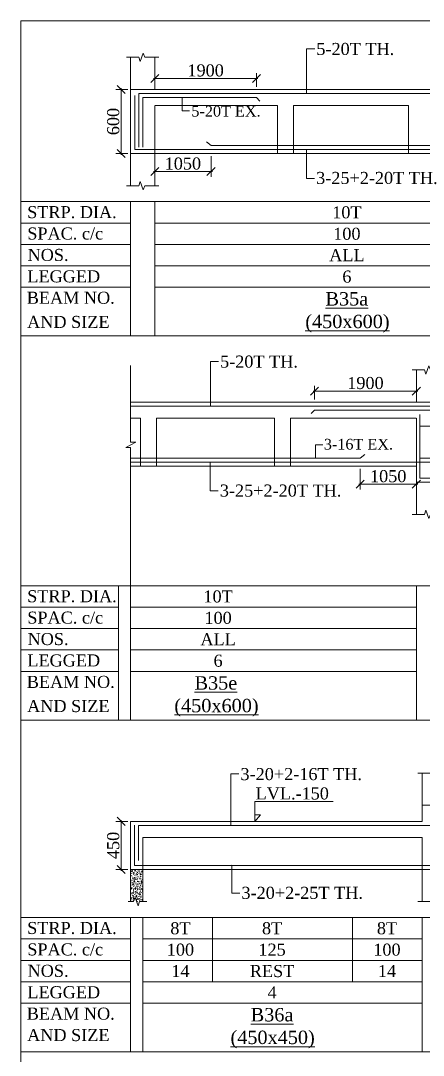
# Model space of a CAD drawing. Header units: millimetres. Extents: x 9781889 to 10654170, y -7852491 to -7608561.
# Drawn here: x 10086790 to 10094307, y -7779545 to -7760218 of the extents above; entities that cross this region are included whole.
import ezdxf
from ezdxf.enums import TextEntityAlignment as Align

# ---------------------------------------------------------------- set-up
doc = ezdxf.new("R2010")
doc.units = ezdxf.units.MM
doc.header["$LTSCALE"] = 10
doc.header["$PDMODE"] = 3
doc.linetypes.add('HIDDEN', pattern=[0.375, 0.25, -0.125])
for name, color, linetype, lineweight in [('LVL', 3, 'Continuous', 0), ('S-CUT OUT LINE', 9, 'Continuous', 0), ('S-DIM L.S.', 7, 'Continuous', 0), ('S-HATCH', 8, 'Continuous', 0), ('S-L.S.SECTION', 5, 'Continuous', 0), ('S-L.S.SLAB LINE', 252, 'HIDDEN', 0), ('S-L.S.STEEL', 1, 'Continuous', 9), ('S-L.S.STEEL 1', 6, 'Continuous', 0), ('S-SECTION MARK', 7, 'Continuous', 0), ('S-SHEET', 251, 'Continuous', 0), ('S-TEXT', 7, 'Continuous', 0), ('S-TEXT L.S. BEAM NO.', 30, 'Continuous', 0), ('S-TEXT. L.S.', 7, 'Continuous', 0)]:
    doc.layers.add(name, color=color, linetype=linetype, lineweight=lineweight)
doc.styles.add('135', font='arial.ttf', dxfattribs={"width": 0.8, "height": 135})
doc.styles.get("Standard").update_dxf_attribs({"font": 'arial.ttf'})
doc.styles.add('TEXT', font='times.ttf')
doc.dimstyles.new('75', dxfattribs={"dimtxt": 135, "dimasz": 90, "dimexe": 0.1, "dimexo": 0.03, "dimgap": 0.09, "dimtad": 1, "dimdec": 0, "dimzin": 0, "dimdsep": 46, "dimtxsty": '135', "dimblk": 'ARCHTICK', "dimcen": 0.09, "dimclrd": 256, "dimclre": 256, "dimclrt": 256, "dimadec": 0, "dimazin": 0, "dimtfac": 1, "dimtdec": 0, "dimtofl": 0, "dimtmove": 1, "dimatfit": 3, "dimldrblk": 'DOTSMALL', "dimfxl": 1, "dimtolj": 1, "dimtzin": 0, "dimlwd": -1, "dimlwe": -1, "dimarcsym": 0})
doc.dimstyles.new('SETU_1', dxfattribs={"dimtxt": 200, "dimasz": 150, "dimexe": 100, "dimexo": 50, "dimgap": 35, "dimtad": 1, "dimdec": 0, "dimzin": 0, "dimdsep": 46, "dimtxsty": 'Standard', "dimblk": 'OBLIQUE', "dimcen": 150, "dimdle": 25, "dimclrd": 256, "dimclre": 7, "dimclrt": 256, "dimadec": 0, "dimazin": 0, "dimtfac": 1, "dimtdec": 0, "dimtofl": 0, "dimtmove": 1, "dimatfit": 3, "dimfxl": 1, "dimtolj": 1, "dimtzin": 0, "dimlwd": -1, "dimlwe": 5, "dimarcsym": 1})

# ---------------------------------------------------------------- blocks, each defined once
blk = doc.blocks.new('_Oblique')
at = {"color": 0, "linetype": 'ByBlock', "lineweight": -2}
blk.add_line((-0.5, -0.5), (0.5, 0.5), dxfattribs=at)
blk = doc.blocks.new('*D373')
at = {"layer": 'Defpoints', "color": 0, "transparency": 16777216}
for p in [(10094177.02505863, -7767137.775050774), (10092277.02505863, -7767341.578673869, 0.01481205770356929), (10094177.02505863, -7767341.578673869, 0.01481205770356929)]:
    blk.add_point(p, dxfattribs=at)
at = {"layer": 'S-DIM L.S.', "transparency": 16777216}
blk.add_line((10092252.02505863, -7767137.775050774), (10094202.02505863, -7767137.775050774), dxfattribs=at)
at = {"layer": 'S-DIM L.S.', "color": 7, "lineweight": 5, "transparency": 16777216}
for p, q in [((10092277.02505863, -7767291.578673869), (10092277.02505863, -7767037.775050774)), ((10094177.02505863, -7767291.578673869), (10094177.02505863, -7767037.775050774))]:
    blk.add_line(p, q, dxfattribs=at)
at = {"layer": 'S-DIM L.S.', "transparency": 16777216, "xscale": 150, "yscale": 150, "zscale": 150, "rotation": 180}
blk.add_blockref('_Oblique', (10092277.02505863, -7767137.775050774), dxfattribs=at)
at = {"layer": 'S-DIM L.S.', "transparency": 16777216, "xscale": 150, "yscale": 150, "zscale": 150}
blk.add_blockref('_Oblique', (10094177.02505863, -7767137.775050774), dxfattribs=at)
at = {"layer": 'S-DIM L.S.', "transparency": 16777216, "insert": (10093227.02505863, -7766988.003962094), "char_height": 225, "attachment_point": 5, "style": 'TEXT'}
blk.add_mtext('\\A1;1900', dxfattribs=at)
blk = doc.blocks.new('*D378')
at = {"layer": 'Defpoints', "color": 0, "transparency": 16777216}
for p in [(10093126.90218155, -7768541.578688026, 0.0147644726574974), (10094177.02505858, -7768541.578686164, 0.0148120577035693), (10094177.02505858, -7768877.651429103)]:
    blk.add_point(p, dxfattribs=at)
at = {"layer": 'S-DIM L.S.', "color": 7, "lineweight": 5, "transparency": 16777216}
for p, q in [((10093126.90218155, -7768591.578688026), (10093126.90218155, -7768977.651429103)), ((10094177.02505858, -7768591.578686164), (10094177.02505858, -7768977.651429103))]:
    blk.add_line(p, q, dxfattribs=at)
at = {"layer": 'S-DIM L.S.', "transparency": 16777216}
blk.add_line((10093101.90218155, -7768877.651429103), (10094202.02505858, -7768877.651429103), dxfattribs=at)
at = {"layer": 'S-DIM L.S.', "transparency": 16777216, "xscale": 150, "yscale": 150, "zscale": 150, "rotation": 180}
blk.add_blockref('_Oblique', (10093126.90218155, -7768877.651429103), dxfattribs=at)
at = {"layer": 'S-DIM L.S.', "transparency": 16777216, "xscale": 150, "yscale": 150, "zscale": 150}
blk.add_blockref('_Oblique', (10094177.02505858, -7768877.651429103), dxfattribs=at)
at = {"layer": 'S-DIM L.S.', "transparency": 16777216, "insert": (10093651.96362006, -7768728.204781663), "char_height": 225, "attachment_point": 5, "style": 'TEXT'}
blk.add_mtext('\\A1;1050', dxfattribs=at)
blk = doc.blocks.new('_ArchTick')
at = {"color": 0, "linetype": 'ByBlock', "const_width": 0.15}
blk.add_lwpolyline([(-0.5, -0.5), (0.5, 0.5)], dxfattribs=at)
blk = doc.blocks.new('*D382')
at = {"layer": 'Defpoints', "color": 0, "transparency": 16777216}
for p in [(10089292.92756348, -7761297.796565387), (10089292.92756348, -7761501.600188483, 0.0148120577035693), (10091192.92756348, -7761501.600188483, 0.0148120577035693)]:
    blk.add_point(p, dxfattribs=at)
at = {"layer": 'S-DIM L.S.', "transparency": 16777216}
blk.add_line((10091217.92756348, -7761297.796565387), (10089267.92756348, -7761297.796565387), dxfattribs=at)
at = {"layer": 'S-DIM L.S.', "color": 7, "lineweight": 5, "transparency": 16777216}
for p, q in [((10089292.92756348, -7761451.600188483), (10089292.92756348, -7761197.796565387)), ((10091192.92756348, -7761451.600188483), (10091192.92756348, -7761197.796565387))]:
    blk.add_line(p, q, dxfattribs=at)
at = {"layer": 'S-DIM L.S.', "transparency": 16777216, "xscale": 150, "yscale": 150, "zscale": 150, "rotation": 180}
blk.add_blockref('_Oblique', (10089292.92756348, -7761297.796565387), dxfattribs=at)
at = {"layer": 'S-DIM L.S.', "transparency": 16777216, "xscale": 150, "yscale": 150, "zscale": 150}
blk.add_blockref('_Oblique', (10091192.92756348, -7761297.796565387), dxfattribs=at)
at = {"layer": 'S-DIM L.S.', "transparency": 16777216, "insert": (10090242.92756348, -7761148.025476707), "char_height": 225, "attachment_point": 5, "style": 'TEXT'}
blk.add_mtext('\\A1;1900', dxfattribs=at)
blk = doc.blocks.new('*D384')
at = {"layer": 'Defpoints', "color": 0, "transparency": 16777216}
for p in [(10089292.92756446, -7762701.600208235, 0.0148120577035693), (10090343.05044149, -7762701.600210098, 0.0147644726574974), (10089292.92756446, -7763037.672951174)]:
    blk.add_point(p, dxfattribs=at)
at = {"layer": 'S-DIM L.S.', "color": 7, "lineweight": 5, "transparency": 16777216}
for p, q in [((10089292.92756446, -7762751.600208235), (10089292.92756446, -7763137.672951174)), ((10090343.05044149, -7762751.600210098), (10090343.05044149, -7763137.672951174))]:
    blk.add_line(p, q, dxfattribs=at)
at = {"layer": 'S-DIM L.S.', "transparency": 16777216}
blk.add_line((10090368.05044149, -7763037.672951174), (10089267.92756446, -7763037.672951174), dxfattribs=at)
at = {"layer": 'S-DIM L.S.', "transparency": 16777216, "xscale": 150, "yscale": 150, "zscale": 150, "rotation": 180}
blk.add_blockref('_Oblique', (10089292.92756446, -7763037.672951174), dxfattribs=at)
at = {"layer": 'S-DIM L.S.', "transparency": 16777216, "xscale": 150, "yscale": 150, "zscale": 150}
blk.add_blockref('_Oblique', (10090343.05044149, -7763037.672951174), dxfattribs=at)
at = {"layer": 'S-DIM L.S.', "transparency": 16777216, "insert": (10089817.98900298, -7762888.226303734), "char_height": 225, "attachment_point": 5, "style": 'TEXT'}
blk.add_mtext('\\A1;1050', dxfattribs=at)
blk = doc.blocks.new('*D385')
at = {"layer": 'Defpoints', "color": 0, "transparency": 16777216}
for p in [(10088838.83294578, -7761501.600186618, 3.787275553614536e-06), (10088667.77759861, -7762701.600189606), (10088842.92756451, -7762701.600189606, -0.001253117218855021)]:
    blk.add_point(p, dxfattribs=at)
at = {"layer": 'S-DIM L.S.', "color": 7, "lineweight": 5, "transparency": 16777216}
for p, q in [((10088788.83294578, -7761501.600186618), (10088567.77759861, -7761501.600186618)), ((10088792.92756451, -7762701.600189606), (10088567.77759861, -7762701.600189606))]:
    blk.add_line(p, q, dxfattribs=at)
at = {"layer": 'S-DIM L.S.', "transparency": 16777216}
blk.add_line((10088667.77759861, -7761476.600186618), (10088667.77759861, -7762726.600189606), dxfattribs=at)
at = {"layer": 'S-DIM L.S.', "transparency": 16777216, "xscale": 150, "yscale": 150, "zscale": 150}
for p, rotation in [((10088667.77759861, -7761501.600186618), 90), ((10088667.77759861, -7762701.600189606), 270)]:
    blk.add_blockref('_Oblique', p, dxfattribs=dict(at, rotation=rotation))
at = {"layer": 'S-DIM L.S.', "transparency": 16777216, "insert": (10088518.33095116, -7762101.600188113), "char_height": 225, "attachment_point": 5, "rotation": 90, "style": 'TEXT'}
blk.add_mtext('\\A1;600', dxfattribs=at)
blk = doc.blocks.new('*D427')
at = {"layer": 'Defpoints', "color": 0, "transparency": 16777216}
for p in [(10088842.92756357, -7775174.553497641), (10088667.7775986, -7776074.553500622), (10088842.92756451, -7776074.553500622)]:
    blk.add_point(p, dxfattribs=at)
at = {"layer": 'S-DIM L.S.', "color": 7, "lineweight": 5, "transparency": 16777216}
for p, q in [((10088792.92756357, -7775174.553497641), (10088567.7775986, -7775174.553497641)), ((10088792.92756451, -7776074.553500622), (10088567.7775986, -7776074.553500622))]:
    blk.add_line(p, q, dxfattribs=at)
at = {"layer": 'S-DIM L.S.', "transparency": 16777216}
blk.add_line((10088667.7775986, -7775149.553497641), (10088667.7775986, -7776099.553500622), dxfattribs=at)
at = {"layer": 'S-DIM L.S.', "transparency": 16777216, "xscale": 150, "yscale": 150, "zscale": 150}
for p, rotation in [((10088667.7775986, -7775174.553497641), 90), ((10088667.7775986, -7776074.553500622), 270)]:
    blk.add_blockref('_Oblique', p, dxfattribs=dict(at, rotation=rotation))
at = {"layer": 'S-DIM L.S.', "transparency": 16777216, "insert": (10088518.33095115, -7775624.553499132), "char_height": 225, "attachment_point": 5, "rotation": 90, "style": 'TEXT'}
blk.add_mtext('\\A1;450', dxfattribs=at)

msp = doc.modelspace()

# ---------------------------------------------------------------- hatches: boundary and pattern name
at = {"layer": 'S-HATCH'}
h = msp.add_hatch(dxfattribs=at)
h.set_pattern_fill('AR-CONC', color=256, scale=0.5)
h.set_pattern_definition([(49.99999999999999, (295110.5567797236, -47457.42177152354), (91.092334498002, -7.969542769451543), [9.525, -104.775]), (355, (295110.5567797236, -47457.42177152354), (-17.62171071248467, 95.52842261951757), [7.62, -83.820292085]), (100.4514447, (295118.1477832235, -47458.08589827362), (73.47062354517664, 87.55887595609755), [8.095004399999997, -89.04512229999997]), (46.18420000000001, (295110.5567797236, -47432.02177152317), (135.539520446065, -21.02116396636357), [14.2875, -157.1625]), (96.63555760999992, (295121.8517297227, -47433.77352152392), (118.7020670257515, 123.7130622988608), [12.14251157, -133.56780408]), (351.1841511700001, (295110.5567797236, -47432.02177152317), (118.7020670324885, 123.7130622927663), [11.429983535, -125.72986596]), (21, (295123.2567797229, -47438.37177152373), (75.80719563456624, -51.1325990935438), [9.525, -104.775]), (326.0000000000001, (295123.2567797229, -47438.37177152373), (30.90101417382354, 92.09398306115963), [7.62, -83.82]), (71.45144499999999, (295129.5740460232, -47442.63282147329), (106.7082096393581, 40.96138444295262), [8.0950044, -89.04496879999999]), (37.50000000000001, (295110.5567797236, -47457.42177152354), (1.544301625295908, 42.27751943657655), [0, -82.804, 0, -85.09, 0, -84.1375]), (7.499999999999999, (295110.5567797236, -47457.42177152354), (33.40983125515287, 50.09028740905975), [0, -48.514, 0, -80.899, 0, -32.0675]), (327.5, (295082.2357797232, -47457.42177152354), (67.7952975834357, -2.864371996336722), [0, -31.75, 0, -99.06, 0, -131.445]), (317.5, (295069.5357797239, -47457.42177152354), (74.06459069300902, 12.71324551666651), [0, -41.275, 0, -65.786, 0, -93.345])])
h.paths.add_polyline_path([(10089068.83294578, -7776674.553500253), (10088953.0521598, -7776674.553500253), (10088925.08185416, -7776597.705717894), (10088897.11154944, -7776674.553500253), (10088838.83294578, -7776674.553500253), (10088838.83294578, -7776074.553500625), (10089068.83294578, -7776074.553500625)])

# ---------------------------------------------------------------- linework, layer by layer
at = {"layer": 'LVL', "linetype": 'Continuous', "elevation": 0.001374185744666168}
msp.add_lwpolyline([(10092621.33204776, -7774804.786065307), (10091160.1158407, -7774804.786065307), (10091160.1158407, -7775174.553497639), (10091268.25536813, -7775052.4703164), (10091160.1158407, -7775052.4703164)], dxfattribs=at)
at = {"layer": 'S-CUT OUT LINE', "color": 5}
for points, elevation in [([(10088764.63982107, -7760901.600186986), (10088993.2578124, -7760901.600186986), (10089021.22811711, -7760978.447969344), (10089077.1687284, -7760824.752404627), (10089105.13903405, -7760901.600186986), (10089367.92756371, -7760901.600186986)], 0.002776214448082826), ([(10088764.63982107, -7763301.600189229), (10088993.2578124, -7763301.600189229), (10089021.22811711, -7763224.75240687), (10089077.1687284, -7763378.447971587), (10089105.13903405, -7763301.600189229), (10089367.92756371, -7763301.600189229)], 0.002776214448082826), ([(10094098.788181, -7766741.578674242), (10094327.40617233, -7766741.578674242), (10094355.37647704, -7766818.4264566), (10094411.31708833, -7766664.730891883), (10094439.28739397, -7766741.578674242), (10094702.07592364, -7766741.578674242)], 0.001606308288401983), ([(10094098.788181, -7769441.578676485), (10094327.40617233, -7769441.578676485), (10094355.37647704, -7769364.730894126), (10094411.31708833, -7769518.426458843), (10094439.28739397, -7769441.578676485), (10094702.07592364, -7769441.578676485)], 0.001606308288401983), ([(10094207.32195429, -7774274.55349801), (10094435.93994562, -7774274.55349801), (10094463.91025033, -7774351.401280369), (10094519.85086162, -7774197.705715652), (10094547.82116727, -7774274.55349801), (10094810.60969693, -7774274.55349801)], 0.001572079650304535), ([(10094207.32195429, -7776674.553500253), (10094435.93994562, -7776674.553500253), (10094463.91025033, -7776597.705717894), (10094519.85086162, -7776751.401282611), (10094547.82116727, -7776674.553500253), (10094810.60969693, -7776674.553500253)], 0.001572079650304535)]:
    msp.add_lwpolyline(points, dxfattribs=dict(at, elevation=elevation))
at = {"layer": 'S-CUT OUT LINE', "color": 1, "elevation": 0.001484916137193144}
msp.add_lwpolyline([(10088799.43861896, -7776674.553500253), (10088897.11154944, -7776674.553500253), (10088925.08185416, -7776597.705717894), (10088981.02246544, -7776751.401282611), (10089008.99277109, -7776674.553500253), (10089143.83294597, -7776674.553500253)], dxfattribs=at)
at = {"layer": 'S-L.S.SECTION'}
for p, q in [((10088842.9275645, -7761501.600186613, 0.002663094739087127), (10088842.9275645, -7760901.600186986, 0.002663094622671827)), ((10089292.92756353, -7761501.600186613, 0.002663094739086727), (10089292.92756353, -7760901.600186986, 0.002663094622671427)), ((10088842.9275645, -7761501.600188483, 0.001406190141210656), (10132728.3464749, -7761501.600188483, 0.001407299185481309)), ((10088842.9275645, -7762701.600189601, 0.002663094739087127), (10088842.9275645, -7761501.600186613, 0.002663094739087127)), ((10088842.9275645, -7762701.600189601, 0.001406190141210656), (10132728.3464749, -7762701.6001896, 0.001407299185481309)), ((10088842.9275645, -7762701.600189601, 0.002663094739087127), (10088842.9275645, -7763301.600189229, 0.002663094622671827)), ((10089292.92756353, -7762701.600189601, 0.002663094739086727), (10089292.92756353, -7763301.600189229, 0.002663094622671427)), ((10094177.07592443, -7767341.578673869, 0.001493188579406283), (10094177.07592443, -7766741.578674242, 0.001493188462990983)), ((10088842.9275645, -7767341.578673869, 0.0014812057703569), (10101177.02505859, -7767341.578673869, 0.001481517469789174)), ((10088842.9275645, -7768541.578674987, 0.0014812057703569), (10094177.02505858, -7768541.578674986, 0.001516753029625693)), ((10094177.07592443, -7768541.578674988, 0.001516753368603602), (10094177.07592443, -7769441.578676485, 0.001493188462990983)), ((10094177.0504915, -7768841.578674987, 0.00151675319911466), (10100727.07592444, -7768841.578674988, 0.001560403592183036)), ((10094285.60969772, -7774874.553497638, 0.001458959941308835), (10094285.60969772, -7774274.55349801, 0.001458959824893535)), ((10094285.55883187, -7774874.553497638, 0.00137215781596858), (10136589.40440993, -7774874.553497638, 0.001373226891728361)), ((10094285.55883187, -7774874.553497638, 0.00137215781596858), (10094285.55883187, -7775174.553497638, 0.00137215781596858)), ((10088838.83294578, -7775174.553497638, 0.001484916137193324), (10094285.55883187, -7775174.553497638, 0.00137215781596858)), ((10088838.83294578, -7776074.553498755, 0.001484916137193145), (10088838.83294578, -7775174.553497638, 0.001484916137193145)), ((10088838.83294578, -7776074.553498755, 0.001484916137193145), (10088838.83294578, -7775174.553497638, 0.001484916137193145)), ((10088842.9275645, -7776074.553498755, 0.001485133055520198), (10136589.40440993, -7776074.553498755, 0.001373226891728361)), ((10094285.60969772, -7776074.553500625, 0.001458959941308835), (10094285.60969772, -7776674.553500253, 0.001458959824893535))]:
    msp.add_line(p, q, dxfattribs=at)
at = {"layer": 'S-L.S.SECTION', "color": 1}
for p, q in [((10088838.83294578, -7776074.553500625, 0.001484916137193144), (10088838.83294578, -7776674.553500253, 0.001484916020777844)), ((10089068.83294578, -7776074.553500625, 0.001484916137193144), (10089068.83294578, -7776674.553500253, 0.001484916020777844))]:
    msp.add_line(p, q, dxfattribs=at)
at = {"layer": 'S-L.S.SECTION', "elevation": 0.0014812057703569}
msp.add_lwpolyline([(10088842.9275645, -7766662.091607669), (10088842.9275645, -7768090.071726133), (10088941.4726149, -7768090.071726133), (10088753.44454678, -7768192.566629723), (10088842.9275645, -7768192.566629723), (10088842.9275645, -7773282.716924159)], dxfattribs=at)
at = {"layer": 'S-L.S.SLAB LINE', "ltscale": 0.3}
for p, q in [((10089292.92756353, -7761801.600194072, 0.001650922520931097), (10091585.33404669, -7761801.600194071, 0.001797837504327205)), ((10089292.92756353, -7761801.600194071, 0.002663094739086644), (10089292.92756353, -7762701.600195189, 0.002663094739086644)), ((10091585.33404669, -7761801.600194071, 0.002211861960025489), (10091585.33404669, -7762701.600195189, 0.002211861960025489)), ((10091885.33404669, -7761801.600194071, 0.001817063804436813), (10094028.49689556, -7761801.600194072, 0.001954414111491414)), ((10091885.33404669, -7761801.600194071, 0.002211861960025489), (10091885.33404669, -7762701.600195189, 0.002211861960025489)), ((10094028.49689556, -7761801.600194071, 0.002211861960025489), (10094028.49689556, -7762701.600195189, 0.002211861960025489)), ((10088842.9275645, -7767641.578679458, 0.002004933361190933), (10089027.02505858, -7767641.578679458, 0.002006292554523315)), ((10089027.02505858, -7767641.578679458, 0.001955960048876808), (10089027.02505858, -7768541.578680576, 0.001955960048876808)), ((10089327.02505858, -7767641.578679458, 0.002008507457022379), (10091527.02505858, -7767641.578679458, 0.002024750075348834)), ((10089327.02505858, -7767641.578679458, 0.001955960048876697), (10089327.02505858, -7768541.578680576, 0.001955960048876697)), ((10091527.02505858, -7767641.578679458, 0.001955960048876697), (10091527.02505858, -7768541.578680576, 0.001955960048876697)), ((10091827.02505858, -7767641.578679458, 0.002026964977847897), (10094177.02505858, -7767641.578679458, 0.002044315047423897)), ((10091827.02505858, -7767641.578679458, 0.001955960048876697), (10091827.02505858, -7768541.578680576, 0.001955960048876697)), ((10094177.02505858, -7767641.578685046, 0.001481340570261101), (10094177.02505858, -7768541.578686164, 0.001481340570261101)), ((10089068.83294578, -7775474.553497638, 0.001336859133976658), (10094285.55883187, -7775474.553497638, 0.001481399427959391)), ((10089068.83294578, -7775474.553497639, 0.001368006625507654), (10089068.83294578, -7776074.553498755, 0.001368006625507654)), ((10089068.83294578, -7775474.553497639, 0.001369922027627964), (10089068.83294578, -7776074.553498755, 0.001369922027627964)), ((10089068.83294578, -7775474.553497639, 0.001371796428197044), (10089068.83294578, -7776074.553498755, 0.001371796428197044)), ((10094285.55883187, -7775474.553497638, 0.001447111932163653), (10094285.55883187, -7776074.553498755, 0.001447111932163653))]:
    msp.add_line(p, q, dxfattribs=at)
at = {"layer": 'S-L.S.STEEL'}
for p, q in [((10088917.9275645, -7762626.600190345, 0.002663094739087127), (10088917.9275645, -7761617.048662479, 0.002663094739087127)), ((10088992.9275645, -7761576.600189602, 0.001403424593338011), (10132728.3464749, -7761576.6001896, 0.00140695257356458)), ((10088992.9275645, -7762583.179368495, 0.002663094739087127), (10088992.9275645, -7761576.600189602, 0.002663094739087127)), ((10089067.9275645, -7762583.179368495, 0.002663094739087127), (10089067.92756451, -7761651.600189776, 0.002663094739087127)), ((10088917.9275645, -7762626.600190345, 0.001403800806586928), (10132728.3464749, -7762626.600190345, 0.001407480380301625)), ((10094244.67564293, -7768766.578675688, 0.001506085109631606), (10094244.67564293, -7767577.721287917, 0.001506085109631606)), ((10088842.9275645, -7768466.578675732, 0.001480810917852903), (10096177.07592341, -7768466.578675731, 0.001481245484057849)), ((10094244.67564293, -7768766.578675688, 0.001506085109631606), (10102277.02505854, -7768766.578670545, 0.004456335926039619)), ((10088913.83294578, -7775999.5534995, 0.001484916137193145), (10088913.83294578, -7775247.479078623, 0.001484916137193145)), ((10088988.83294578, -7775905.682566913, 0.001484916137193145), (10088988.83294578, -7775249.553498757, 0.001484916137193145)), ((10088913.83294578, -7775999.5534995, 0.001367433800044014), (10136589.40440993, -7775999.5534995, 0.001371438002330951))]:
    msp.add_line(p, q, dxfattribs=at)
for points, elevation in [([(10095661.84409868, -7762483.387696845), (10095572.34409891, -7762551.60021345), (10090343.05044056, -7762551.60021345), (10090261.05044109, -7762480.887697366)], -0.01260548623563965), ([(10093216.40218132, -7768323.366174773), (10093126.90218155, -7768391.578691379), (10088842.9275645, -7768391.578700246)], -0.01333090672672455)]:
    msp.add_lwpolyline(points, dxfattribs=dict(at, elevation=elevation))
for points in [[(10089067.92756451, -7761651.600189776, 0.001784570254624005), (10091192.92756348, -7761651.600190718, 0.001819824514495238), (10091256.12045816, -7761718.452344928, -0.0001375295571169618)], [(10088842.9275645, -7767416.578674988, 0.001480315702912959), (10101021.27033349, -7767416.578674988, 0.001481090514937471), (10101021.27033349, -7769226.657280631, 0.001481090514937471)], [(10096177.0759234, -7767491.578674242, 0.001825098493643184), (10092277.02505863, -7767491.578676105, 0.001894778345281058), (10092213.83216395, -7767558.430830315, -6.257572633114183e-05)], [(10088988.83294578, -7775249.553498757, 0.001367142267932092), (10096635.55883183, -7775249.553498754, 0.00136757883269899), (10096698.75172651, -7775316.405652964, -0.0005897752389132096)]]:
    msp.add_polyline3d(points, dxfattribs=at)
at = {"layer": 'S-L.S.STEEL 1'}
for p, q in [((10101094.48520953, -7767791.578674241, 0.001378921722450737), (10094244.67564293, -7767791.578674245, 0.001378921722450737)), ((10101094.48520953, -7768391.578674616, 0.001378921722450724), (10094244.67564293, -7768391.578674615, 0.001378921722450724))]:
    msp.add_line(p, q, dxfattribs=at)
at = {"layer": 'S-SHEET'}
for p, q in [((10086789.80453928, -7763598.10019033, 0.0014812057703569), (10088842.9275645, -7763598.10019033, 0.0014812057703569)), ((10086789.80453928, -7763598.100946564), (10086789.80453928, -7766107.3877302)), ((10088842.9275645, -7763598.10019033, 0.0013962473856561), (10132728.3464749, -7763598.10019033, 0.001390351633165497)), ((10088842.9275645, -7763598.10019033, 0.0014812057703569), (10088842.9275645, -7766107.387592364, 0.0014812057703569)), ((10089292.9275645, -7763598.10019033, 0.00148171800644786), (10089292.9275645, -7766107.387592364, 0.00148171800644786)), ((10086789.80453928, -7763998.100188841, 0.0014812057703569), (10088842.9275645, -7763998.100188841, 0.0014812057703569)), ((10089292.92756353, -7763998.10018884, 0.00130572607299444), (10096622.41611009, -7763998.10018884, 0.001267008536406389)), ((10086789.80453928, -7764398.100189213, 0.0014812057703569), (10088842.9275645, -7764398.100189213, 0.0014812057703569)), ((10089292.92756353, -7764398.100189213, 0.00130572607299444), (10096622.41611009, -7764398.100189213, 0.001267008536406389)), ((10086789.80453928, -7764798.100189586, 0.0014812057703569), (10088842.9275645, -7764798.100189586, 0.0014812057703569)), ((10089292.92756353, -7764798.100189585, 0.00130572607299444), (10096622.41611009, -7764798.100189585, 0.001267008536406389)), ((10086789.80453928, -7765198.100189958, 0.0014812057703569), (10088842.9275645, -7765198.100189958, 0.0014812057703569)), ((10089292.92756353, -7765198.100189958, 0.00130572607299444), (10096622.41611009, -7765198.100189958, 0.001267008536406389)), ((10086789.80453928, -7766107.387592364, 0.0014812057703569), (10088842.9275645, -7766107.387592364, 0.0014812057703569)), ((10086789.80453928, -7766107.3877302), (10138123.96112815, -7766107.3877302)), ((10088842.9275645, -7766107.387592364, 0.0014812057703569), (10132728.3464749, -7766107.387592364, 0.001475310017866297)), ((10086789.80453928, -7770773.429384287, 0.0014812057703569), (10088842.9275645, -7770773.429384287, 0.0014812057703569)), ((10086789.80453928, -7770773.430140521), (10086789.80453928, -7773282.716924157)), ((10088613.95253391, -7770773.429384288, 0.0014812057703569), (10088613.95253391, -7773282.716786322, 0.0014812057703569)), ((10088842.9275645, -7770773.429384287, 0.001465824133001165), (10105882.93311716, -7770773.429384287, 0.001576617792666497)), ((10088842.9275645, -7770773.429384288, 0.0014812057703569), (10088842.9275645, -7773282.716786322, 0.0014812057703569)), ((10094177.02505858, -7770773.429384287, 0.001648216545691541), (10094177.02505858, -7773282.716786321, 0.001648216545691541)), ((10086789.80453928, -7771173.429382798, 0.0014812057703569), (10088613.95253391, -7771173.429382797, 0.0014812057703569)), ((10088842.9275645, -7771173.429382797, 0.001202259389675359), (10094177.02505858, -7771173.429382797, 0.001174082373833204)), ((10086789.80453928, -7771573.42938317, 0.0014812057703569), (10088613.95253391, -7771573.42938317, 0.0014812057703569)), ((10088842.9275645, -7771573.42938317, 0.001202259389675359), (10094177.02505858, -7771573.42938317, 0.001174082373833204)), ((10086789.80453928, -7771973.429383543, 0.0014812057703569), (10088613.95253391, -7771973.429383542, 0.0014812057703569)), ((10088842.9275645, -7771973.429383542, 0.001202259389675359), (10094177.02505858, -7771973.429383542, 0.001174082373833204)), ((10086789.80453928, -7772373.429383915, 0.0014812057703569), (10088613.95253391, -7772373.429383915, 0.0014812057703569)), ((10088842.9275645, -7772373.429383915, 0.001202259389675359), (10094177.02505858, -7772373.429383915, 0.001174082373833204)), ((10086789.80453928, -7773282.716786321, 0.0014812057703569), (10088842.9275645, -7773282.716786321, 0.0014812057703569)), ((10086789.80453928, -7773282.716924156), (10138123.96112815, -7773282.716924156)), ((10088842.9275645, -7773282.716786321, 0.001550782517701965), (10105882.93311716, -7773282.716786321, 0.001661576177367297)), ((10086789.80453928, -7776971.053499485, 0.001481205770356899), (10088842.9275645, -7776971.053499485, 0.001481205770356899)), ((10086789.80453928, -7776971.054255719), (10086789.80453928, -7779480.341039355)), ((10088842.9275645, -7776971.053499485, 0.001481205770356899), (10088842.9275645, -7779480.340901519, 0.001481205770356899)), ((10088842.9275645, -7776971.053499485, 0.001481205770356899), (10136589.40440993, -7776971.053499485, 0.00136163477501469)), ((10089068.83294578, -7776971.053499485, 0.001368006625507654), (10089068.83294578, -7779480.340901519, 0.001368006625507654)), ((10090368.83294578, -7776971.053499485, 0.001368006625507654), (10090368.83294578, -7778171.05349874, 0.001368006625507654)), ((10092985.55883187, -7776971.053499485, 0.001447111932163668), (10092985.55883187, -7778171.05349874, 0.001447111932163668)), ((10094285.55883187, -7776971.053499485, 0.001447111932163668), (10094285.55883187, -7779480.340901519, 0.001447111932163668)), ((10086789.80453928, -7777371.053497996, 0.001481205770356899), (10088842.9275645, -7777371.053497996, 0.001481205770356899)), ((10089068.83294578, -7777371.053497995, 0.001368006625507654), (10094285.55883187, -7777371.053497995, 0.001406309457847168)), ((10086789.80453928, -7777771.053498368, 0.001481205770356899), (10088842.9275645, -7777771.053498368, 0.001481205770356899)), ((10089068.83294578, -7777771.053498368, 0.001368006625507654), (10094285.55883187, -7777771.053498368, 0.001406309457847168)), ((10086789.80453928, -7778171.053498741, 0.001481205770356899), (10088842.9275645, -7778171.053498741, 0.001481205770356899)), ((10089068.83294578, -7778171.05349874, 0.001368006625507654), (10094285.55883187, -7778171.05349874, 0.001406309457847168)), ((10086789.80453928, -7778571.053499113, 0.001481205770356899), (10088842.9275645, -7778571.053499113, 0.001481205770356899)), ((10089068.83294578, -7778571.053499113, 0.001368006625507654), (10094285.55883187, -7778571.053499113, 0.001406309457847168)), ((10086789.80453928, -7779480.340901519, 0.001481205770356899), (10088842.9275645, -7779480.340901519, 0.001481205770356899)), ((10086789.80453928, -7779480.341039356), (10138123.96112815, -7779480.341039356)), ((10088842.9275645, -7779480.340901519, 0.001566164155057699), (10136589.40440993, -7779480.340901519, 0.00144659315971549))]:
    msp.add_line(p, q, dxfattribs=at)
msp.add_lwpolyline([(10086789.80453928, -7760218.129693165), (10138123.96112815, -7760218.129693165), (10138123.96112815, -7801877.659525417), (10086789.80453928, -7801877.659525417)], close=True, dxfattribs=at)

# ---------------------------------------------------------------- texts
at = {"layer": 'LVL', "style": 'TEXT'}
msp.add_text('LVL.-150', height=225, dxfattribs=at).set_placement((10091175.88665662, -7774766.350218928, 0.006890336894455724))
at = {"layer": 'S-TEXT', "style": 'TEXT'}
for s, p in [('STRP. DIA.', (10087746.63799313, -7763906.156794448, 0.0014812057703569)), ('SPAC. c/c', (10087620.9999254, -7764306.15679482, 0.0014812057703569)), ('NOS.', (10087300.45198054, -7764706.156795193, 0.0014812057703569)), ('LEGGED', (10087593.09797884, -7765106.156793702, 0.0014812057703569)), ('BEAM NO.', (10087724.33268894, -7765506.156794076, 0.0014812057703569)), ('AND SIZE', (10087679.12720945, -7765957.845331272, 0.0014812057703569)), ('STRP. DIA.', (10087746.63799313, -7771081.485988406, 0.0014812057703569)), ('SPAC. c/c', (10087620.9999254, -7771481.485988777, 0.0014812057703569)), ('NOS.', (10087300.45198054, -7771881.48598915, 0.0014812057703569)), ('LEGGED', (10087593.09797884, -7772281.48598766, 0.0014812057703569)), ('BEAM NO.', (10087724.33268894, -7772681.485988033, 0.0014812057703569)), ('AND SIZE', (10087679.12720945, -7773133.174525229, 0.0014812057703569)), ('STRP. DIA.', (10087746.63799313, -7777279.110103603, 0.001481205770356899)), ('SPAC. c/c', (10087620.9999254, -7777679.110103975, 0.001481205770356899)), ('NOS.', (10087300.45198054, -7778079.110104348, 0.001481205770356899)), ('LEGGED', (10087593.09797884, -7778479.110102857, 0.001481205770356899)), ('BEAM NO.', (10087724.33268894, -7778879.110103231, 0.001481205770356899)), ('AND SIZE', (10087679.12720945, -7779279.110103603, 0.001481205770356899))]:
    msp.add_text(s, height=224.9999999994056, dxfattribs=at).set_placement(p, align=Align.CENTER)
at = {"layer": 'S-TEXT', "linetype": 'ByBlock', "style": 'TEXT'}
for s, p in [('10T', (10092880.47685399, -7763798.100189587, 0.001298851811884682)), ('100', (10092880.47685399, -7764198.10018996, 0.001298851811884682)), ('ALL', (10092880.47685399, -7764598.100190332, 0.001298851811884682)), ('6', (10092880.47685399, -7764998.100188842, 0.001443644968805882)), ('10T', (10090475.76903122, -7770973.429383543, 0.001205710742856982)), ('100', (10090475.76903122, -7771373.429383916, 0.001205710742856982)), ('ALL', (10090475.76903122, -7771773.429384288, 0.001205710742856982)), ('6', (10090475.76903122, -7772173.429382798, 0.001350503899778182)), ('8T', (10089772.29563968, -7777171.05349874, 0.001223213468586454)), ('8T', (10091483.59054437, -7777171.05349874, 0.001279592689012986)), ('8T', (10093628.78040526, -7777171.05349874, 0.001302318775242468)), ('100', (10089772.29563968, -7777571.053499113, 0.001223213468586454)), ('125', (10091483.59054437, -7777571.053499113, 0.001279592689012986)), ('100', (10093628.78040526, -7777571.053499113, 0.001302318775242468)), ('14', (10089772.29563968, -7777971.053499485, 0.001223213468586454)), ('REST', (10091483.59054437, -7777971.053499485, 0.001279592689012986)), ('14', (10093628.78040526, -7777971.053499485, 0.001302318775242468)), ('4', (10091483.59054437, -7778371.053497995, 0.001424385845934186))]:
    msp.add_text(s, height=224.9999999994056, dxfattribs=at).set_placement(p, align=Align.MIDDLE_CENTER)
at = {"layer": 'S-TEXT L.S. BEAM NO.', "color": 140, "linetype": 'ByBlock', "style": 'TEXT'}
for s, p in [('%%UB35a', (10092481.66148812, -7765538.764166498, 0.001408728060550082)), ('%%U(450x600)', (10092104.21600489, -7765961.739412831, 0.001408728060550082)), ('%%UB35e', (10090036.27043661, -7772714.093360454, 0.001416796791773252)), ('%%U(450x600)', (10089658.82495338, -7773137.068606787, 0.001416796791773252))]:
    msp.add_text(s, height=249.9999999993395, dxfattribs=at).set_placement(p)
at = {"layer": 'S-TEXT L.S. BEAM NO.', "color": 145, "linetype": 'ByBlock', "style": 'TEXT'}
for s, p in [('%%UB36a', (10091084.7751785, -7778911.717475651, 0.001389468937678386)), ('%%U(450x450)', (10090707.32969527, -7779334.692721984, 0.001389468937678386))]:
    msp.add_text(s, height=249.9999999993395, dxfattribs=at).set_placement(p)
at = {"layer": 'S-TEXT. L.S.', "style": 'TEXT'}
for s, height, p in [('5-20T TH.', 225, (10092310.05322442, -7760858.509171015, 0.008492803702069451)), ('5-20T EX.', 199.9999999994716, (10089977.00575736, -7762009.142251033, 0.004265684384074968)), ('3-25+2-20T TH.', 225, (10092306.22718971, -7763267.800963024, 0.007096791029645708)), ('5-20T TH.', 225, (10090512.40019818, -7766698.566341987, 0.008569669130199485)), ('3-16T EX.', 199.9999999994716, (10092450.06005271, -7768229.566562709, -0.0104907834365297)), ('3-25+2-20T TH.', 225, (10090508.57416347, -7769107.858133996, 0.007173656457775741)), ('3-20+2-16T TH.', 225, (10090893.78925926, -7774404.905667546, 0.006977498361497954)), ('3-20+2-25T TH.', 225, (10090912.1306818, -7776622.403365205, 0.006943146639903453))]:
    msp.add_text(s, height=height, dxfattribs=at).set_placement(p)

# ---------------------------------------------------------------- dimensions: what is measured, and where the dimension line sits
at = {"layer": 'S-DIM L.S.'}
for base, p1, p2, picture, middle in [((10089292.92756348, -7761297.796565387, -0.01305653373034146), (10091192.92756348, -7761501.600188483, 0.001755523973227838), (10089292.92756348, -7761501.600188483, 0.001755523973227838), '*D382', (10090242.92756348, -7761148.025476707, -0.01305653373034146)), ((10089292.92756446, -7763037.672951174, -0.01260548617743196), (10090343.05044149, -7762701.600210098, 0.002158986480065444), (10089292.92756446, -7762701.600208235, 0.002206571526137343), '*D384', (10089817.98900298, -7762888.226303734, -0.01260548617743196))]:
    dim = msp.add_linear_dim(base=base, p1=p1, p2=p2, dimstyle='SETU_1', override={"dimtxt": 225, "dimtxsty": 'TEXT'}, dxfattribs=at)
    dim.commit()
    dim.dimension.update_dxf_attribs({"geometry": picture, "text_midpoint": middle})
at = {"layer": 'S-DIM L.S.', "color": 7}
for base, p1, p2, picture, middle in [((10088667.77759861, -7762701.600189606, 0.00265930736005692), (10088838.83294578, -7761501.600186614, 0.002663094635610535), (10088842.9275645, -7762701.600189602, 0.001406190141201899), '*D385', (10088518.33095116, -7762101.600188113, 0.00265930736005692)), ((10088667.7775986, -7776074.553500622, 0.001481128861639531), (10088842.92756357, -7775174.553497638, 0.001481128861639531), (10088842.9275645, -7776074.553500618, 0.001481128861639531), '*D427', (10088518.33095115, -7775624.553499132, 0.001481128861639531))]:
    dim = msp.add_linear_dim(base=base, p1=p1, p2=p2, angle=90, dimstyle='SETU_1', override={"dimtxt": 225, "dimlfac": 0.5, "dimtxsty": 'TEXT'}, dxfattribs=at)
    dim.commit()
    dim.dimension.update_dxf_attribs({"geometry": picture, "text_midpoint": middle})
at = {"layer": 'S-DIM L.S.'}
for base, p1, p2, picture, middle in [((10094177.02505863, -7767137.775050774, -0.01298157989955564), (10092277.02505863, -7767341.578673869, 0.001830477804013658), (10094177.02505863, -7767341.578673869, 0.001830477804013658), '*D373', (10093227.02505863, -7766988.003962094, -0.01298157989955564)), ((10094177.02505858, -7768877.651429103, -0.0133307171333082), (10093126.90218155, -7768541.578688026, 0.0014337555241892), (10094177.02505858, -7768541.578686164, 0.0014813405702611), '*D378', (10093651.96362006, -7768728.204781663, -0.0133307171333082))]:
    dim = msp.add_linear_dim(base=base, p1=p1, p2=p2, angle=180, dimstyle='SETU_1', override={"dimtxt": 225, "dimtxsty": 'TEXT'}, dxfattribs=at)
    dim.commit()
    dim.dimension.update_dxf_attribs({"geometry": picture, "text_midpoint": middle})

# ---------------------------------------------------------------- leaders
at = {"layer": 'S-SECTION MARK'}
for points in [[(10092128.3911492, -7761580.192234397, 0.002800082799860251), (10092128.3911492, -7760743.377574911, 0.002800082799860251), (10092280.94773993, -7760743.377574911, 0.002800082799860251)], [(10089802.97858448, -7761651.600194443, 0.001306237333170316), (10089802.97858448, -7761903.932693694, 0.001306237333170316), (10089942.31922639, -7761903.932693694, 0.001306237333170316)], [(10092124.56511449, -7762626.52150476, 0.00140407012743651), (10092124.56511449, -7763162.961398348, 0.00140407012743651), (10092277.12170522, -7763162.961398348, 0.00140407012743651)], [(10090330.73812296, -7767420.249405369, 0.002876948227990284), (10090330.73812296, -7766583.434745884, 0.002876948227990284), (10090483.2947137, -7766583.434745884, 0.002876948227990284)], [(10092296.15240349, -7768391.578696457, -0.0134504200226431), (10092296.15240349, -7768139.246197207, -0.0134504200226431), (10092431.53318475, -7768139.246197207, -0.0134504200226431)], [(10090326.91208825, -7768466.578675732, 0.001480935555566543), (10090326.91208825, -7769003.01856932, 0.001480935555566543), (10090479.46867899, -7769003.01856932, 0.001480935555566543)], [(10090712.12718404, -7775249.553498755, 0.001284777459288754), (10090712.12718404, -7774289.774071443, 0.001284777459288754), (10090864.68377477, -7774289.774071443, 0.001284777459288754)], [(10090730.46860658, -7775995.631684911, 0.001250425737694154), (10090730.46860658, -7776517.56380053, 0.001250425737694154), (10090883.02519732, -7776517.56380053, 0.001250425737694154)]]:
    msp.add_leader(points, dimstyle='75', override={"dimasz": 75}, dxfattribs=at)

doc.saveas('drawing.dxf')
